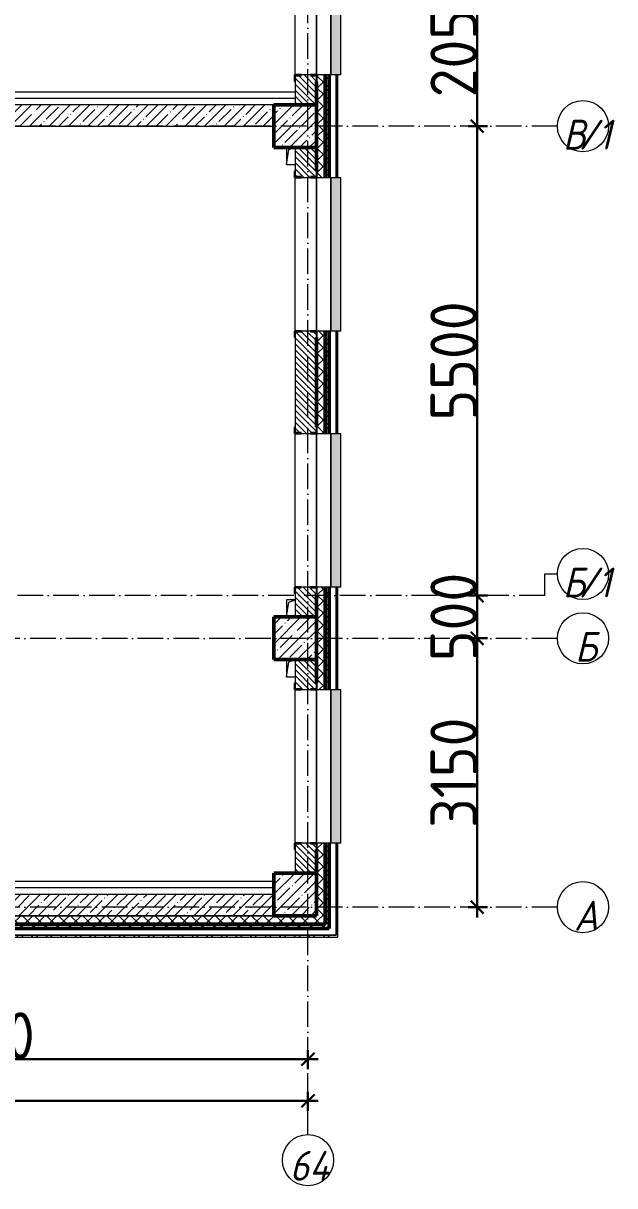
# Model space of a CAD drawing. Header units: millimetres. Extents: x 35697 to 388678, y -91946 to 171347.
# Drawn here: x 381583 to 388518, y -91946 to -78326 of the extents above; entities that cross this region are included whole.
import ezdxf

# ---------------------------------------------------------------- set-up
doc = ezdxf.new("R2010")
doc.units = ezdxf.units.MM
doc.linetypes.add('50_200_ШТРИХ_1Т_ш5_п1_п1_', pattern=[700, 500, -100, 0, -100])
for name, color, linetype, lineweight in [('A-____-____-DIMS', 7, 'Continuous', 9), ('A-DETL-____-OTLN-4', 7, 'Continuous', 18), ('A-GENM-____-MCUT', 7, 'Continuous', 25), ('A-GENM-____-OTLN', 7, 'Continuous', 9), ('A-GENM-____-OTLN-1', 7, 'Continuous', 25), ('A-GLAZ-____-OTLN', 7, 'Continuous', 9), ('A-WALL-____-MCUT-1', 7, 'Continuous', 9), ('A-WALL-____-MCUT-2', 7, 'Continuous', 50), ('A-WALL-____-MCUT-3', 7, 'Continuous', 9), ('A-WALL-____-OTLN', 7, 'Continuous', 9), ('A-WALL-____-PATT-1', 7, 'Continuous', 9), ('A-WALL-FNSH-MCUT-1', 7, 'Continuous', 9), ('S-COLS-____-MCUT', 7, 'Continuous', 50), ('S-COLS-____-OTLN', 7, 'Continuous', 9), ('S-GRID-____-IDEN', 7, 'Continuous', 9), ('S-GRID-____-OTLN', 7, 'Continuous', 9), ('S-GRID-____-OTLN-1', 7, '50_200_ШТРИХ_1Т_ш5_п1_п1_', 9), ('стяжа', 7, 'Continuous', 30)]:
    doc.layers.add(name, color=color, linetype=linetype, lineweight=lineweight)
doc.layers.add('A-GLAZ-____-OTLN-1', color=7, linetype='Continuous', lineweight=9, true_color=0xc0c0c0)
doc.styles.add('ISOCPEUR_I', font='isocpeui.ttf', dxfattribs={"width": 0.9, "height": 2.5})
doc.styles.add('ISOCPEUR_I_9', font='isocpeui.ttf', dxfattribs={"width": 0.9, "height": 250})
doc.styles.add('СПДС', font='isocpeur.ttf', dxfattribs={"width": 0.9})
doc.dimstyles.new('ISO-2_5_0_9К_БОЛЬШОЙ_ОСИ', dxfattribs={"dimscale": 304.8, "dimtxt": 248.995294, "dimasz": 0.492126, "dimexe": 0.393701, "dimexo": 0, "dimgap": 0, "dimtad": 1, "dimdec": 0, "dimzin": 0, "dimdsep": 46, "dimtxsty": 'ISOCPEUR_I_9', "dimblk1": 'OBLIQUE', "dimblk2": 'OBLIQUE', "dimsah": 1, "dimcen": 0.09, "dimdle": 0.393701, "dimazin": 0, "dimtfac": 1, "dimtdec": 4, "dimtix": 1, "dimtmove": 0, "dimatfit": 3, "dimfxl": 1, "dimtvp": 1, "dimtolj": 1, "dimtzin": 0, "dimarcsym": 2})
pattern_1 = [(45, (283770.71, -86863.46), (-70.71068, 70.71068), []), (135, (283770.71, -86863.46), (-70.71068, -70.71068), [])]
pattern_2 = [(135, (283770.707, -86863.456), (-35.35534, -35.35534), [])]
pattern_3 = [(45, (283770.7, -86863.46), (-114.04925, 114.04925), []), (45, (283884.76, -86863.46), (-114.04925, 114.04925), [201.612, -40.322, 3.353, -36.97])]
pattern_4 = [(45, (283770.71, -86863.46), (-85.53659, 85.53659), []), (45, (283827.73, -86863.46), (-85.53659, 85.53659), [])]

# ---------------------------------------------------------------- blocks, each defined once
blk = doc.blocks.new('BSC_Колонна _Прямоугольная - 500х500-V25-АР1_План отверстий 3 этажа в осях 1-64_А-ГГ')
at = {"layer": 'S-COLS-____-OTLN'}
h = blk.add_hatch(dxfattribs=at)
h.set_pattern_fill('FP_62', color=256, style=0, pattern_type=2)
h.set_pattern_definition([(45, (-101000, 1668.96), (-114.04925, 114.04925), []), (45, (-100885.95, 1668.96), (-114.04925, 114.04925), [201.613, -40.323, 3.353, -36.97])])
h.paths.add_polyline_path([(-250, -250), (250, -250), (250, 250), (-250, 250), (-250, -177)], flags=0)
at = {"layer": 'S-COLS-____-MCUT'}
for p, q in [((250, 250), (-250, 250)), ((-250, 250), (-250, -250)), ((250, -250), (250, 250)), ((-250, -250), (250, -250))]:
    blk.add_line(p, q, dxfattribs=at)
blk = doc.blocks.new('BSC_Колонна _Прямоугольная - 500х500-V27-АР1_План отверстий 3 этажа в осях 1-64_А-ГГ')
at = {"layer": 'S-COLS-____-OTLN'}
h = blk.add_hatch(dxfattribs=at)
h.set_pattern_fill('FP_64', color=256, style=0, pattern_type=2)
h.set_pattern_definition([(45, (-101000, -7331.04), (-114.04925, 114.04925), []), (45, (-100885.95, -7331.04), (-114.04925, 114.04925), [201.613, -40.323, 3.353, -36.97])])
h.paths.add_polyline_path([(-250, -250), (250, -250), (250, 250), (-250, 250)], flags=0)
at = {"layer": 'S-COLS-____-MCUT'}
for p, q in [((250, 250), (-250, 250)), ((-250, 250), (-250, -250)), ((250, -250), (250, 250)), ((-250, -250), (250, -250))]:
    blk.add_line(p, q, dxfattribs=at)
blk = doc.blocks.new('BSC_Колонна _Прямоугольная - 500х500-V82-АР1_План отверстий 3 этажа в осях 1-64_А-ГГ')
at = {"layer": 'S-COLS-____-OTLN'}
h = blk.add_hatch(dxfattribs=at)
h.set_pattern_fill('FP_119', color=256, style=0, pattern_type=2)
h.set_pattern_definition([(45, (-101000, -1331.04), (-114.04925, 114.04925), []), (45, (-100885.95, -1331.04), (-114.04925, 114.04925), [201.613, -40.323, 3.353, -36.97])])
h.paths.add_polyline_path([(-250, -250), (250, -250), (250, 250), (-250, 250)], flags=0)
at = {"layer": 'S-COLS-____-MCUT'}
for p, q in [((250, 250), (-250, 250)), ((-250, 250), (-250, -250)), ((250, -250), (250, 250)), ((-250, -250), (250, -250))]:
    blk.add_line(p, q, dxfattribs=at)
blk = doc.blocks.new('Фахверк_СКБ_Уголок - 250_2700-27497298-АР1_План отверстий 3 этажа в осях 1-64_А-ГГ')
at = {"layer": 'A-GENM-____-MCUT'}
for p, q in [((200, 181), (125, 181)), ((125, 181), (125, 106)), ((131, 106), (131, 175)), ((131, 175), (200, 175)), ((200, 175), (200, 181)), ((125, 106), (131, 106)), ((131, -6), (125, -6)), ((125, -6), (125, -81)), ((125, -81), (200, -81)), ((131, -75), (131, -6)), ((200, -75), (131, -75)), ((200, -81), (200, -75))]:
    blk.add_line(p, q, dxfattribs=at)
blk = doc.blocks.new('AR_Отверстие прямоугольное _в плите_ - AR_Отверстие прямоугольное _в плите_-V178-АР1_План отверстий 3 этажа в осях 1-64_А-ГГ')
at = {"layer": 'A-GENM-____-OTLN'}
for p, q in [((-50, 100), (-50, -100)), ((-50, -100), (-25, 75)), ((-25, 75), (50, 100)), ((-50, -100), (50, -100))]:
    blk.add_line(p, q, dxfattribs=at)
blk = doc.blocks.new('AR_Отверстие прямоугольное _в плите_ - AR_Отверстие прямоугольное _в плите_-V179-АР1_План отверстий 3 этажа в осях 1-64_А-ГГ')
at = {"layer": 'A-GENM-____-OTLN'}
for p, q in [((50, 100), (-50, 100)), ((-50, 100), (-50, -100)), ((-50, -100), (-25, 75)), ((-25, 75), (50, 100))]:
    blk.add_line(p, q, dxfattribs=at)
blk = doc.blocks.new('Отлив_СКБ - Отлив витража_120_НВФ-31885687-АР1_План отверстий 3 этажа в осях 1-64_А-ГГ')
at = {"layer": 'A-GLAZ-____-OTLN-1'}
for points in [[(0, 0), (0, -2), (1800, -2), (1800, 0), (534, 0)], [(0, -2), (0, -120), (1800, -120), (1800, -2), (534, -2)]]:
    blk.add_hatch(color=256, dxfattribs=at).paths.add_polyline_path(points, flags=0)
at = {"layer": 'A-GLAZ-____-OTLN'}
for p, q in [((0, 0), (1800, 0)), ((1800, -2), (0, -2)), ((0, -120), (0, -83)), ((0, -120), (1800, -120)), ((1800, -83), (1800, -120))]:
    blk.add_line(p, q, dxfattribs=at)
blk = doc.blocks.new('Ось сетки - Круг_Ø6_00__ISO-2_5_0_9K_-25732049-АР1_План отверстий 3 этажа в осях 1-64_А-ГГ')
at = {"layer": 'S-GRID-____-IDEN'}
blk.add_circle((0, 0), 3, dxfattribs=at)
blk = doc.blocks.new('_Oblique')
at = {"color": 0, "linetype": 'ByBlock', "lineweight": -2}
blk.add_line((-0.5, -0.5), (0.5, 0.5), dxfattribs=at)
blk = doc.blocks.new('*D2090')
at = {"layer": 'A-____-____-DIMS', "color": 0, "lineweight": -2, "transparency": 16777216}
for p, q in [((386799, -85532), (387025, -85532)), ((386905, -88802), (386905, -85412)), ((386799, -88682), (387025, -88682))]:
    blk.add_line(p, q, dxfattribs=at)
at = {"layer": 'Defpoints', "color": 0, "transparency": 16777216}
for p in [(386799, -85532), (386905, -85532), (386799, -88682)]:
    blk.add_point(p, dxfattribs=at)
at = {"layer": 'A-____-____-DIMS', "color": 0, "lineweight": -2, "transparency": 16777216, "xscale": 150, "yscale": 150, "zscale": 150}
for p, rotation in [((386905, -85532), 90), ((386905, -88682), 270)]:
    blk.add_blockref('_Oblique', p, dxfattribs=dict(at, rotation=rotation))
at = {"layer": 'A-____-____-DIMS', "color": 0, "transparency": 16777216, "insert": (386631, -87107), "char_height": 548.6, "attachment_point": 5, "rotation": 90, "style": 'СПДС'}
blk.add_mtext('\\A1;3150', dxfattribs=at)
blk = doc.blocks.new('*D2091')
at = {"layer": 'A-____-____-DIMS', "color": 0, "lineweight": -2, "transparency": 16777216}
for p, q in [((386905, -85032), (386905, -84882)), ((386799, -85032), (387025, -85032)), ((386905, -85532), (386905, -85032)), ((386799, -85532), (387025, -85532)), ((386905, -85532), (386905, -85682))]:
    blk.add_line(p, q, dxfattribs=at)
at = {"layer": 'Defpoints', "color": 0, "transparency": 16777216}
for p in [(386799, -85032), (386905, -85032), (386799, -85532)]:
    blk.add_point(p, dxfattribs=at)
at = {"layer": 'A-____-____-DIMS', "color": 0, "lineweight": -2, "transparency": 16777216, "xscale": 150, "yscale": 150, "zscale": 150}
for p, rotation in [((386905, -85032), 270), ((386905, -85532), 90)]:
    blk.add_blockref('_Oblique', p, dxfattribs=dict(at, rotation=rotation))
at = {"layer": 'A-____-____-DIMS', "color": 0, "transparency": 16777216, "insert": (386631, -85282), "char_height": 548.6, "attachment_point": 5, "rotation": 90, "style": 'СПДС'}
blk.add_mtext('\\A1;500', dxfattribs=at)
blk = doc.blocks.new('*D2092')
at = {"layer": 'A-____-____-DIMS', "color": 0, "lineweight": -2, "transparency": 16777216}
for p, q in [((386799, -79532), (387025, -79532)), ((386905, -85152), (386905, -79412)), ((386799, -85032), (387025, -85032))]:
    blk.add_line(p, q, dxfattribs=at)
at = {"layer": 'Defpoints', "color": 0, "transparency": 16777216}
for p in [(386799, -79532), (386905, -79532), (386799, -85032)]:
    blk.add_point(p, dxfattribs=at)
at = {"layer": 'A-____-____-DIMS', "color": 0, "lineweight": -2, "transparency": 16777216, "xscale": 150, "yscale": 150, "zscale": 150}
for p, rotation in [((386905, -79532), 90), ((386905, -85032), 270)]:
    blk.add_blockref('_Oblique', p, dxfattribs=dict(at, rotation=rotation))
at = {"layer": 'A-____-____-DIMS', "color": 0, "transparency": 16777216, "insert": (386631, -82282), "char_height": 548.6, "attachment_point": 5, "rotation": 90, "style": 'СПДС'}
blk.add_mtext('\\A1;5500', dxfattribs=at)
blk = doc.blocks.new('*D2093')
at = {"layer": 'A-____-____-DIMS', "color": 0, "lineweight": -2, "transparency": 16777216}
for p, q in [((386905, -79652), (386905, -77362)), ((386799, -77482), (387025, -77482)), ((386799, -79532), (387025, -79532))]:
    blk.add_line(p, q, dxfattribs=at)
at = {"layer": 'Defpoints', "color": 0, "transparency": 16777216}
for p in [(386799, -77482), (386905, -77482), (386799, -79532)]:
    blk.add_point(p, dxfattribs=at)
at = {"layer": 'A-____-____-DIMS', "color": 0, "lineweight": -2, "transparency": 16777216, "xscale": 150, "yscale": 150, "zscale": 150}
for p, rotation in [((386905, -77482), 90), ((386905, -79532), 270)]:
    blk.add_blockref('_Oblique', p, dxfattribs=dict(at, rotation=rotation))
at = {"layer": 'A-____-____-DIMS', "color": 0, "transparency": 16777216, "insert": (386631, -78507), "char_height": 548.6, "attachment_point": 5, "rotation": 90, "style": 'СПДС'}
blk.add_mtext('\\A1;2050', dxfattribs=at)
blk = doc.blocks.new('*D2134')
at = {"layer": 'A-____-____-DIMS', "color": 0, "lineweight": -2, "transparency": 16777216}
for p, q in [((377121, -90356), (377121, -90582)), ((384921, -90356), (384921, -90582)), ((377001, -90462), (385041, -90462))]:
    blk.add_line(p, q, dxfattribs=at)
at = {"layer": 'Defpoints', "color": 0, "transparency": 16777216}
for p in [(377121, -90356), (384921, -90356), (384921, -90462)]:
    blk.add_point(p, dxfattribs=at)
at = {"layer": 'A-____-____-DIMS', "color": 0, "lineweight": -2, "transparency": 16777216, "xscale": 150, "yscale": 150, "zscale": 150, "rotation": 180}
blk.add_blockref('_Oblique', (377121, -90462), dxfattribs=at)
at = {"layer": 'A-____-____-DIMS', "color": 0, "lineweight": -2, "transparency": 16777216, "xscale": 150, "yscale": 150, "zscale": 150}
blk.add_blockref('_Oblique', (384921, -90462), dxfattribs=at)
at = {"layer": 'A-____-____-DIMS', "color": 0, "transparency": 16777216, "insert": (381021, -90188), "char_height": 548.6, "attachment_point": 5, "style": 'СПДС'}
blk.add_mtext('\\A1;7800', dxfattribs=at)
blk = doc.blocks.new('*D2135')
at = {"layer": 'A-____-____-DIMS', "color": 0, "lineweight": -2, "transparency": 16777216}
for p, q in [((281421, -90844), (281421, -91070)), ((384921, -90844), (384921, -91070)), ((281301, -90950), (385041, -90950))]:
    blk.add_line(p, q, dxfattribs=at)
at = {"layer": 'Defpoints', "color": 0, "transparency": 16777216}
for p in [(281421, -90844), (384921, -90844), (384921, -90950)]:
    blk.add_point(p, dxfattribs=at)
at = {"layer": 'A-____-____-DIMS', "color": 0, "lineweight": -2, "transparency": 16777216, "xscale": 150, "yscale": 150, "zscale": 150, "rotation": 180}
blk.add_blockref('_Oblique', (281421, -90950), dxfattribs=at)
at = {"layer": 'A-____-____-DIMS', "color": 0, "lineweight": -2, "transparency": 16777216, "xscale": 150, "yscale": 150, "zscale": 150}
blk.add_blockref('_Oblique', (384921, -90950), dxfattribs=at)
at = {"layer": 'A-____-____-DIMS', "color": 0, "transparency": 16777216, "insert": (333171, -90676), "char_height": 548.6, "attachment_point": 5, "style": 'СПДС'}
blk.add_mtext('\\A1;103500', dxfattribs=at)
blk = doc.blocks.new('3эт')
at = {"layer": 'S-GRID-____-OTLN-1', "color": 251, "ltscale": 0.6, "true_color": 0x636466}
for p, q in [((384920.7, -91346.1), (384920.7, -36982.5)), ((387845.1, -79532.4), (376792, -79532.4)), ((387697.2, -85032.4), (279101.9, -85032.4)), ((387845.1, -85532.4), (376792, -85532.4)), ((387845.1, -88682.4), (279101.9, -88682.4))]:
    blk.add_line(p, q, dxfattribs=at)
at = {"layer": 'S-GRID-____-IDEN', "char_height": 350, "attachment_point": 1, "style": 'ISOCPEUR_I'}
for s, insert, width in [('\\fISOCPEUR|b0|i1|c204|p34|;\\W.9;В', (387909.6, -79456.3), 223.671), ('/1', (388094.2, -79456.3), 346.329), ('\\fISOCPEUR|b0|i1|c204|p34|;\\W.9;Б', (387909.6, -84702.3), 223.671), ('/1', (388094.2, -84702.3), 346.329), ('\\fISOCPEUR|b0|i1|c204|p34|;\\W.9;Б', (388052.3, -85456.3), 223.671), ('\\fISOCPEUR|b0|i1|c204|p34|;\\W.9;А', (388040.6, -88606.3), 252.532), ('64', (384706.8, -91537.3), 425.696)]:
    blk.add_mtext(s, dxfattribs=dict(at, insert=insert, width=width))
at = {"layer": 'A-____-____-DIMS'}
for base, p1, p2, override, picture, middle in [((386904.9, -77482.4), (386798.9, -79532.4), (386798.9, -77482.4), {"dimtxt": 1.8, "dimpost": '<>', "dimtxsty": 'СПДС', "dimfxl": 2050}, '*D2093', (386630.6, -78507.4)), ((386904.9, -79532.4), (386798.9, -85032.4), (386798.9, -79532.4), {"dimtxt": 1.8, "dimpost": '<>', "dimtxsty": 'СПДС', "dimfxl": 5500}, '*D2092', (386630.6, -82282.4)), ((386904.9, -85032.4), (386798.9, -85532.4), (386798.9, -85032.4), {"dimtxt": 1.8, "dimpost": '<>', "dimtxsty": 'СПДС', "dimfxl": 500}, '*D2091', (386630.6, -85282.4)), ((386904.9, -85532.4), (386798.9, -88682.4), (386798.9, -85532.4), {"dimtxt": 1.8, "dimpost": '<>', "dimtxsty": 'СПДС', "dimfxl": 3150}, '*D2090', (386630.6, -87107.4))]:
    dim = blk.add_linear_dim(base=base, p1=p1, p2=p2, angle=90, dimstyle='ISO-2_5_0_9К_БОЛЬШОЙ_ОСИ', override=override, dxfattribs=at)
    dim.commit()
    dim.dimension.update_dxf_attribs({"geometry": picture, "text_midpoint": middle})
for base, p1, p2, override, picture, middle in [((384920.7, -90462), (377120.7, -90355.9), (384920.7, -90355.9), {"dimtxt": 1.8, "dimpost": '<>', "dimtxsty": 'СПДС', "dimfxl": 7800}, '*D2134', (381020.7, -90187.7)), ((384920.7, -90950.2), (281420.7, -90844.1), (384920.7, -90844.1), {"dimtxt": 1.8, "dimpost": '<>', "dimtxsty": 'СПДС', "dimfxl": 103500}, '*D2135', (333170.7, -90675.9))]:
    dim = blk.add_linear_dim(base=base, p1=p1, p2=p2, dimstyle='ISO-2_5_0_9К_БОЛЬШОЙ_ОСИ', override=override, dxfattribs=at)
    dim.commit()
    dim.dimension.update_dxf_attribs({"geometry": picture, "text_midpoint": middle})

msp = doc.modelspace()

# ---------------------------------------------------------------- hatches: boundary and pattern name
at = {"layer": 'A-WALL-____-PATT-1'}
h = msp.add_hatch(dxfattribs=at)
h.set_pattern_fill('FP_1', color=256, style=0, pattern_type=2)
h.set_pattern_definition(pattern_1)
h.paths.add_polyline_path([(385121, -88882), (385121, -87932), (385027, -87932), (385027, -88007), (385021, -88007), (385021, -88882)], flags=0)
h.paths.add_polyline_path([(385027, -86132), (385121, -86132), (385121, -84932), (385027, -84932), (385027, -85007), (385021, -85007), (385021, -86057), (385027, -86057), (385027, -86129)], flags=0)
h.paths.add_polyline_path([(385121, -83132), (385121, -81932), (385027, -81932), (385027, -82007), (385021, -82007), (385021, -83057), (385027, -83057), (385027, -83132)], flags=0)
h.paths.add_polyline_path([(385121, -80132), (385121, -78932), (385027, -78932), (385027, -79007), (385021, -79007), (385021, -80057), (385027, -80057), (385027, -80132)], flags=0)
h.paths.add_polyline_path([(385027, -77132), (385121, -77132), (385121, -75932), (385027, -75932), (385027, -76007), (385021, -76007), (385021, -77057), (385027, -77057), (385027, -77126)], flags=0)
h.paths.add_polyline_path([(385027, -71132), (385121, -71132), (385121, -69932), (385027, -69932), (385027, -70007), (385021, -70007), (385021, -71057), (385027, -71057), (385027, -71126)], flags=0)
h.paths.add_polyline_path([(385027, -68132), (385121, -68132), (385121, -66932), (385027, -66932), (385027, -67007), (385021, -67007), (385021, -68057), (385027, -68057), (385027, -68126)], flags=0)
h.paths.add_polyline_path([(385121, -65132), (385121, -63932), (385027, -63932), (385027, -64007), (385021, -64007), (385021, -65057), (385027, -65057), (385027, -65132)], flags=0)
h.paths.add_polyline_path([(385027, -62132), (385121, -62132), (385121, -60932), (385027, -60932), (385027, -61007), (385021, -61007), (385021, -62057), (385027, -62057), (385027, -62126)], flags=0)
h.paths.add_polyline_path([(385121, -59132), (385121, -57932), (385027, -57932), (385027, -58007), (385021, -58007), (385021, -59057), (385027, -59057), (385027, -59132)], flags=0)
h.paths.add_polyline_path([(385121, -53132), (385121, -51932), (385027, -51932), (385027, -52007), (385021, -52007), (385021, -53057), (385027, -53057), (385027, -53132)], flags=0)
h.paths.add_polyline_path([(385027, -50132), (385121, -50132), (385121, -48932), (385027, -48932), (385027, -49007), (385021, -49007), (385021, -50057), (385027, -50057), (385027, -50126)], flags=0)
h.paths.add_polyline_path([(385121, -47132), (385121, -45932), (385027, -45932), (385027, -46007), (385021, -46007), (385021, -47057), (385027, -47057), (385027, -47132)], flags=0)
h.paths.add_polyline_path([(385121, -41132), (385121, -40067), (385021, -40067), (385021, -41057), (385027, -41057), (385027, -41132)], flags=0)
h = msp.add_hatch(dxfattribs=at)
h.set_pattern_fill('FP_1', color=256, style=0, pattern_type=2)
h.set_pattern_definition(pattern_1)
h.paths.add_polyline_path([(385121, -88932), (385171, -88932), (385171, -87932), (385121, -87932), (385121, -88882)], flags=0)
h.paths.add_polyline_path([(385121, -86132), (385171, -86132), (385171, -84932), (385121, -84932), (385121, -86129)], flags=0)
h.paths.add_polyline_path([(385171, -83132), (385171, -81932), (385121, -81932), (385121, -83132)], flags=0)
h.paths.add_polyline_path([(385171, -80132), (385171, -78932), (385121, -78932), (385121, -80132)], flags=0)
h.paths.add_polyline_path([(385121, -77132), (385171, -77132), (385171, -75932), (385121, -75932), (385121, -76669)], flags=0)
h.paths.add_polyline_path([(385121, -71132), (385171, -71132), (385171, -69932), (385121, -69932), (385121, -70649)], flags=0)
h.paths.add_polyline_path([(385171, -68132), (385171, -66932), (385121, -66932), (385121, -68132)], flags=0)
h.paths.add_polyline_path([(385171, -65132), (385171, -63932), (385121, -63932), (385121, -65132)], flags=0)
h.paths.add_polyline_path([(385121, -62132), (385171, -62132), (385171, -60932), (385121, -60932), (385121, -62049)], flags=0)
h.paths.add_polyline_path([(385121, -59132), (385171, -59132), (385171, -57932), (385121, -57932), (385121, -58608)], flags=0)
h.paths.add_polyline_path([(385121, -53132), (385171, -53132), (385171, -51932), (385121, -51932), (385121, -52588)], flags=0)
h.paths.add_polyline_path([(385171, -50132), (385171, -48932), (385121, -48932), (385121, -50132)], flags=0)
h.paths.add_polyline_path([(385121, -47132), (385171, -47132), (385171, -45932), (385121, -45932), (385121, -46568)], flags=0)
h.paths.add_polyline_path([(385121, -41132), (385171, -41132), (385171, -40067), (385121, -40067), (385121, -40548)], flags=0)
h = msp.add_hatch(dxfattribs=at)
h.set_pattern_fill('FP_3', color=256, style=0, pattern_type=2)
h.set_pattern_definition(pattern_4)
h.paths.add_polyline_path([(385251, -89032), (385271, -89032), (385271, -87932), (385251, -87932), (385251, -89012)], flags=0)
h.paths.add_polyline_path([(385271, -86132), (385271, -84932), (385251, -84932), (385251, -86132)], flags=0)
h.paths.add_polyline_path([(385251, -83132), (385271, -83132), (385271, -81932), (385251, -81932), (385251, -82689)], flags=0)
h.paths.add_polyline_path([(385251, -80132), (385271, -80132), (385271, -78932), (385251, -78932), (385251, -80109)], flags=0)
h.paths.add_polyline_path([(385271, -77132), (385271, -75932), (385251, -75932), (385251, -77132)], flags=0)
h.paths.add_polyline_path([(385271, -71132), (385271, -69932), (385251, -69932), (385251, -71132)], flags=0)
h.paths.add_polyline_path([(385271, -68132), (385271, -66932), (385251, -66932), (385251, -68132)], flags=0)
h.paths.add_polyline_path([(385271, -65132), (385271, -63932), (385251, -63932), (385251, -65132)], flags=0)
h.paths.add_polyline_path([(385251, -62132), (385271, -62132), (385271, -60932), (385251, -60932), (385251, -62049)], flags=0)
h.paths.add_polyline_path([(385271, -59132), (385271, -57932), (385251, -57932), (385251, -59132)], flags=0)
h.paths.add_polyline_path([(385271, -53132), (385271, -51932), (385251, -51932), (385251, -53132)], flags=0)
h.paths.add_polyline_path([(385251, -50132), (385271, -50132), (385271, -48932), (385251, -48932), (385251, -50008)], flags=0)
h.paths.add_polyline_path([(385271, -47132), (385271, -45932), (385251, -45932), (385251, -47132)], flags=0)
h.paths.add_polyline_path([(385271, -41132), (385271, -40067), (385251, -40067), (385251, -41132)], flags=0)
h = msp.add_hatch(dxfattribs=at)
h.set_pattern_fill('FP_6', color=256, style=0, pattern_type=2)
h.set_pattern_definition(pattern_2)
h.paths.add_polyline_path([(384771, -79282), (385021, -79282), (385021, -78938), (384952, -78938), (384952, -78932), (384840, -78932), (384840, -78938), (384771, -78938), (384771, -79249)], flags=0)
h.paths.add_polyline_path([(384952, -77132), (384952, -77126), (385021, -77126), (385021, -76782), (384771, -76782), (384771, -77126), (384840, -77126), (384840, -77132)], flags=0)
h = msp.add_hatch(dxfattribs=at)
h.set_pattern_fill('FP_38', color=256, style=0, pattern_type=2)
h.set_pattern_definition(pattern_3)
h.paths.add_polyline_path([(384521, -79532), (384521, -79282), (377521, -79282), (377521, -79532), (384502, -79532)], flags=0)
h = msp.add_hatch(dxfattribs=at)
h.set_pattern_fill('FP_6', color=256, style=0, pattern_type=2)
h.set_pattern_definition(pattern_2)
h.paths.add_polyline_path([(385021, -85282), (385021, -84938), (384952, -84938), (384952, -84932), (384840, -84932), (384840, -84938), (384771, -84938), (384771, -85282)], flags=0)
h.paths.add_polyline_path([(384952, -83132), (384952, -83126), (385021, -83126), (385021, -81938), (384952, -81938), (384952, -81932), (384840, -81932), (384840, -81938), (384771, -81938), (384771, -83126), (384840, -83126), (384840, -83132)], flags=0)
h.paths.add_polyline_path([(384840, -80132), (384952, -80132), (384952, -80126), (385021, -80126), (385021, -79782), (384771, -79782), (384771, -80126), (384840, -80126)], flags=0)
h = msp.add_hatch(dxfattribs=at)
h.set_pattern_fill('FP_6', color=256, style=0, pattern_type=2)
h.set_pattern_definition(pattern_2)
h.paths.add_polyline_path([(385021, -88282), (385021, -87938), (384952, -87938), (384952, -87932), (384840, -87932), (384840, -87938), (384771, -87938), (384771, -88282), (384840, -88282)], flags=0)
h.paths.add_polyline_path([(384952, -86132), (384952, -86126), (385021, -86126), (385021, -85782), (384771, -85782), (384771, -86126), (384840, -86126), (384840, -86132)], flags=0)
h = msp.add_hatch(dxfattribs=at)
h.set_pattern_fill('FP_38', color=256, style=0, pattern_type=2)
h.set_pattern_definition(pattern_3)
h.paths.add_polyline_path([(384502, -88782), (384521, -88782), (384521, -88532), (377521, -88532), (377521, -88782), (382735, -88782)], flags=0)
h = msp.add_hatch(dxfattribs=at)
h.set_pattern_fill('FP_1', color=256, style=0, pattern_type=2)
h.set_pattern_definition(pattern_1)
h.paths.add_polyline_path([(384521, -88882), (385021, -88882), (385021, -88782), (375996, -88782), (375996, -88788), (375921, -88788), (375921, -88882), (384502, -88882)], flags=0)
h.paths.add_polyline_path([(373014, -88882), (374121, -88882), (374121, -88788), (374046, -88788), (374046, -88782), (366171, -88782), (366171, -88882), (372771, -88882)], flags=0)
h.paths.add_polyline_path([(365171, -88882), (365171, -88782), (364046, -88782), (364046, -88788), (363971, -88788), (363971, -88882), (365060, -88882)], flags=0)
h.paths.add_polyline_path([(362171, -88882), (362171, -88788), (362096, -88788), (362096, -88782), (361046, -88782), (361046, -88788), (360971, -88788), (360971, -88882), (361525, -88882)], flags=0)
h.paths.add_polyline_path([(359171, -88882), (359171, -88782), (358046, -88782), (358046, -88788), (357971, -88788), (357971, -88882), (358046, -88882)], flags=0)
h.paths.add_polyline_path([(354771, -88882), (356171, -88882), (356171, -88782), (354846, -88782), (354846, -88788), (354771, -88788)], flags=0)
h.paths.add_polyline_path([(352688, -88882), (352971, -88882), (352971, -88788), (352896, -88788), (352896, -88782), (351846, -88782), (351846, -88788), (351771, -88788), (351771, -88882), (351804, -88882)], flags=0)
h.paths.add_polyline_path([(349971, -88882), (349971, -88782), (348846, -88782), (348846, -88788), (348771, -88788), (348771, -88882), (348846, -88882)], flags=0)
h.paths.add_polyline_path([(346621, -88882), (346971, -88882), (346971, -88788), (346896, -88788), (346896, -88782), (345846, -88782), (345846, -88788), (345771, -88788), (345771, -88882), (346502, -88882)], flags=0)
h.paths.add_polyline_path([(343971, -88882), (343971, -88788), (343896, -88788), (343896, -88782), (342846, -88782), (342846, -88788), (342771, -88788), (342771, -88882), (343851, -88882)], flags=0)
h.paths.add_polyline_path([(340971, -88882), (340971, -88788), (340896, -88788), (340896, -88782), (339846, -88782), (339846, -88788), (339771, -88788), (339771, -88882), (340316, -88882)], flags=0)
h.paths.add_polyline_path([(336781, -88882), (337971, -88882), (337971, -88788), (337896, -88788), (337896, -88782), (336846, -88782), (336846, -88788), (336771, -88788), (336771, -88882), (336777, -88882)], flags=0)
h.paths.add_polyline_path([(333771, -88882), (334971, -88882), (334971, -88788), (334896, -88788), (334896, -88782), (333846, -88782), (333846, -88788), (333771, -88788)], flags=0)
h.paths.add_polyline_path([(328827, -88882), (328971, -88882), (328971, -88788), (328896, -88788), (328896, -88782), (327846, -88782), (327846, -88788), (327771, -88788), (327771, -88882), (328621, -88882)], flags=0)
h.paths.add_polyline_path([(325971, -88882), (325971, -88788), (325896, -88788), (325896, -88782), (324846, -88782), (324846, -88788), (324771, -88788), (324771, -88882), (325965, -88882)], flags=0)
h.paths.add_polyline_path([(322641, -88882), (322971, -88882), (322971, -88788), (322896, -88788), (322896, -88782), (321571, -88782), (321571, -88882)], flags=0)
h.paths.add_polyline_path([(319106, -88882), (319771, -88882), (319771, -88788), (319696, -88788), (319696, -88782), (318571, -88782), (318571, -88882)], flags=0)
h.paths.add_polyline_path([(316771, -88882), (316771, -88788), (316696, -88788), (316696, -88782), (315646, -88782), (315646, -88788), (315571, -88788), (315571, -88882), (316765, -88882)], flags=0)
h.paths.add_polyline_path([(313771, -88882), (313771, -88788), (313696, -88788), (313696, -88782), (312571, -88782), (312571, -88882), (312920, -88882)], flags=0)
h.paths.add_polyline_path([(310771, -88882), (310771, -88788), (310696, -88788), (310696, -88782), (309571, -88782), (309571, -88882), (310269, -88882)], flags=0)
h.paths.add_polyline_path([(307771, -88882), (307771, -88788), (307696, -88788), (307696, -88782), (306646, -88782), (306646, -88788), (306571, -88788), (306571, -88882), (306734, -88882)], flags=0)
h.paths.add_polyline_path([(297897, -88882), (298771, -88882), (298771, -88788), (298696, -88788), (298696, -88782), (297646, -88782), (297646, -88788), (297571, -88788), (297571, -88882)], flags=0)
h.paths.add_polyline_path([(296129, -88882), (296571, -88882), (296571, -88788), (296496, -88788), (296496, -88782), (291246, -88782), (291246, -88788), (291171, -88788), (291171, -88882), (294671, -88882)], flags=0)
h.paths.add_polyline_path([(289059, -88882), (290171, -88882), (290171, -88788), (290096, -88788), (290096, -88782), (281321, -88782), (281321, -88882), (287292, -88882)], flags=0)
h = msp.add_hatch(dxfattribs=at)
h.set_pattern_fill('FP_1', color=256, style=0, pattern_type=2)
h.set_pattern_definition(pattern_1)
h.paths.add_polyline_path([(385021, -88932), (385121, -88932), (385121, -88882), (375921, -88882), (375921, -88932), (384502, -88932)], flags=0)
h.paths.add_polyline_path([(373014, -88932), (374121, -88932), (374121, -88882), (366171, -88882), (366171, -88932), (372130, -88932)], flags=0)
h.paths.add_polyline_path([(365060, -88932), (365171, -88932), (365171, -88882), (363971, -88882), (363971, -88932), (364177, -88932)], flags=0)
h.paths.add_polyline_path([(360971, -88932), (362171, -88932), (362171, -88882), (360971, -88882)], flags=0)
h.paths.add_polyline_path([(357991, -88932), (359171, -88932), (359171, -88882), (357971, -88882), (357971, -88932)], flags=0)
h.paths.add_polyline_path([(356171, -88932), (356171, -88882), (354771, -88882), (354771, -88932), (355339, -88932)], flags=0)
h.paths.add_polyline_path([(352971, -88932), (352971, -88882), (351771, -88882), (351771, -88932), (352688, -88932)], flags=0)
h.paths.add_polyline_path([(349971, -88932), (349971, -88882), (348771, -88882), (348771, -88932)], flags=0)
h.paths.add_polyline_path([(346971, -88932), (346971, -88882), (345771, -88882), (345771, -88932), (346502, -88932)], flags=0)
h.paths.add_polyline_path([(342771, -88932), (343971, -88932), (343971, -88882), (342771, -88882)], flags=0)
h.paths.add_polyline_path([(339771, -88932), (340971, -88932), (340971, -88882), (339771, -88882)], flags=0)
h.paths.add_polyline_path([(336781, -88932), (337971, -88932), (337971, -88882), (336771, -88882), (336771, -88932)], flags=0)
h.paths.add_polyline_path([(334971, -88932), (334971, -88882), (333771, -88882), (333771, -88932), (334130, -88932)], flags=0)
h.paths.add_polyline_path([(328827, -88932), (328971, -88932), (328971, -88882), (327771, -88882), (327771, -88932), (327944, -88932)], flags=0)
h.paths.add_polyline_path([(325971, -88932), (325971, -88882), (324771, -88882), (324771, -88932), (325292, -88932)], flags=0)
h.paths.add_polyline_path([(322641, -88932), (322971, -88932), (322971, -88882), (321571, -88882), (321571, -88932)], flags=0)
h.paths.add_polyline_path([(319771, -88932), (319771, -88882), (318571, -88882), (318571, -88932), (319106, -88932)], flags=0)
h.paths.add_polyline_path([(316771, -88932), (316771, -88882), (315571, -88882), (315571, -88932)], flags=0)
h.paths.add_polyline_path([(313771, -88932), (313771, -88882), (312571, -88882), (312571, -88932), (312920, -88932)], flags=0)
h.paths.add_polyline_path([(310771, -88932), (310771, -88882), (309571, -88882), (309571, -88932), (310269, -88932)], flags=0)
h.paths.add_polyline_path([(306734, -88932), (307771, -88932), (307771, -88882), (306571, -88882), (306571, -88932)], flags=0)
h.paths.add_polyline_path([(297571, -88932), (298771, -88932), (298771, -88882), (297571, -88882)], flags=0)
h.paths.add_polyline_path([(296571, -88932), (296571, -88882), (291171, -88882), (291171, -88932), (296129, -88932)], flags=0)
h.paths.add_polyline_path([(289943, -88932), (290171, -88932), (290171, -88882), (281221, -88882), (281221, -88932), (289059, -88932)], flags=0)
h = msp.add_hatch(dxfattribs=at)
h.set_pattern_fill('FP_3', color=256, style=0, pattern_type=2)
h.set_pattern_definition(pattern_4)
h.paths.add_polyline_path([(385251, -89032), (385251, -89012), (375921, -89012), (375921, -89032), (384502, -89032)], flags=0)
h.paths.add_polyline_path([(373014, -89032), (374121, -89032), (374121, -89012), (366171, -89012), (366171, -89032), (372130, -89032)], flags=0)
h.paths.add_polyline_path([(364177, -89032), (365171, -89032), (365171, -89012), (363971, -89012), (363971, -89032)], flags=0)
h.paths.add_polyline_path([(362171, -89032), (362171, -89012), (360972, -89012), (360972, -89032), (361525, -89032)], flags=0)
h.paths.add_polyline_path([(357991, -89032), (359171, -89032), (359171, -89012), (357971, -89012), (357971, -89032)], flags=0)
h.paths.add_polyline_path([(355656, -89032), (356171, -89032), (356171, -89012), (355656, -89012)], flags=0)

# ---------------------------------------------------------------- linework, layer by layer
at = {"layer": 'A-DETL-____-OTLN-4'}
for p, q in [((384771, -79132), (377221, -79132)), ((384771, -79207), (377221, -79207)), ((384521, -88382), (377521, -88382)), ((384521, -88457), (377521, -88457))]:
    msp.add_line(p, q, dxfattribs=at)
at = {"layer": 'A-WALL-____-MCUT-1'}
for p, q in [((384521, -79282), (377521, -79282)), ((377521, -79532), (384521, -79532)), ((384521, -88532), (377521, -88532)), ((377521, -88782), (384521, -88782))]:
    msp.add_line(p, q, dxfattribs=at)
at = {"layer": 'A-WALL-____-MCUT-2'}
for p, q in [((385121, -80132), (385121, -78932)), ((385171, -80132), (385171, -78932)), ((385021, -79007), (385021, -79282)), ((385021, -79282), (385021, -79007)), ((385021, -79782), (385021, -80057)), ((385021, -80057), (385021, -79782)), ((385121, -83132), (385121, -81932)), ((385171, -83132), (385171, -81932)), ((385021, -82007), (385021, -83057)), ((385021, -83057), (385021, -82007)), ((385121, -86132), (385121, -84932)), ((385171, -86132), (385171, -84932)), ((385021, -85007), (385021, -85282)), ((385021, -85282), (385021, -85007)), ((385021, -85782), (385021, -86057)), ((385021, -86057), (385021, -85782)), ((385121, -88882), (385121, -87932)), ((385171, -88932), (385171, -87932)), ((385021, -88007), (385021, -88282)), ((385021, -88282), (385021, -88007)), ((375921, -88882), (385121, -88882)), ((375921, -88932), (385171, -88932))]:
    msp.add_line(p, q, dxfattribs=at)
at = {"layer": 'A-WALL-____-MCUT-3'}
for p, q in [((384952, -78932), (384840, -78932)), ((385251, -78932), (385027, -78932)), ((385251, -80132), (385251, -78932)), ((384771, -79007), (384771, -79282)), ((384771, -79782), (384771, -80057)), ((384840, -80132), (384952, -80132)), ((385027, -80132), (385251, -80132)), ((384952, -81932), (384840, -81932)), ((385251, -81932), (385027, -81932)), ((385251, -83132), (385251, -81932)), ((384771, -82007), (384771, -83057)), ((384840, -83132), (384952, -83132)), ((385027, -83132), (385251, -83132)), ((384952, -84932), (384840, -84932)), ((385251, -84932), (385027, -84932)), ((385251, -86132), (385251, -84932)), ((384771, -85007), (384771, -85282)), ((384771, -85782), (384771, -86057)), ((384840, -86132), (384952, -86132)), ((385027, -86132), (385251, -86132)), ((384952, -87932), (384840, -87932)), ((385251, -87932), (385027, -87932)), ((385251, -89012), (385251, -87932)), ((384771, -88007), (384771, -88282)), ((384521, -88782), (377521, -88782)), ((375921, -89012), (385251, -89012))]:
    msp.add_line(p, q, dxfattribs=at)
at = {"layer": 'A-WALL-____-OTLN'}
for p, q in [((384771, -78932), (384771, -77132)), ((385021, -78932), (385021, -77132)), ((385021, -77132), (385021, -78932)), ((384771, -81932), (384771, -80132)), ((385021, -81932), (385021, -80132)), ((385021, -80132), (385021, -81932)), ((384771, -84932), (384771, -83132)), ((385021, -84932), (385021, -83132)), ((385021, -83132), (385021, -84932)), ((384771, -87932), (384771, -86132)), ((385021, -87932), (385021, -86132)), ((385021, -86132), (385021, -87932))]:
    msp.add_line(p, q, dxfattribs=at)
at = {"layer": 'A-WALL-FNSH-MCUT-1'}
for p, q in [((385271, -78932), (385251, -78932)), ((385251, -78932), (385251, -80132)), ((385271, -80132), (385271, -78932)), ((385251, -80132), (385271, -80132)), ((385271, -81932), (385251, -81932)), ((385251, -81932), (385251, -83132)), ((385271, -83132), (385271, -81932)), ((385251, -83132), (385271, -83132)), ((385271, -84932), (385251, -84932)), ((385251, -84932), (385251, -86132)), ((385271, -86132), (385271, -84932)), ((385251, -86132), (385271, -86132)), ((385271, -87932), (385251, -87932)), ((385251, -87932), (385251, -89012)), ((385271, -89032), (385271, -87932)), ((385251, -89012), (375921, -89012)), ((375921, -89032), (385271, -89032))]:
    msp.add_line(p, q, dxfattribs=at)
at = {"layer": 'S-GRID-____-OTLN'}
for p, q in [((387697, -84778), (387845, -84778)), ((387697, -85032), (387697, -84778))]:
    msp.add_line(p, q, dxfattribs=at)

# ---------------------------------------------------------------- block references
at = {"layer": 'A-GENM-____-OTLN'}
for name, p in [('AR_Отверстие прямоугольное _в плите_ - AR_Отверстие прямоугольное _в плите_-V178-АР1_План отверстий 3 этажа в осях 1-64_А-ГГ', (384721, -79882)), ('AR_Отверстие прямоугольное _в плите_ - AR_Отверстие прямоугольное _в плите_-V179-АР1_План отверстий 3 этажа в осях 1-64_А-ГГ', (384721, -85182)), ('AR_Отверстие прямоугольное _в плите_ - AR_Отверстие прямоугольное _в плите_-V178-АР1_План отверстий 3 этажа в осях 1-64_А-ГГ', (384721, -85882))]:
    msp.add_blockref(name, p, dxfattribs=at)
at = {"layer": 'A-GENM-____-OTLN-1'}
for p, rotation in [((384846, -78807), 269.9999999999999), ((384946, -80257), 89.9999999999999), ((384846, -81807), 269.9999999999999), ((384946, -83257), 89.9999999999999), ((384846, -84807), 269.9999999999999), ((384946, -86257), 89.9999999999999), ((384846, -87807), 269.9999999999999)]:
    msp.add_blockref('Фахверк_СКБ_Уголок - 250_2700-27497298-АР1_План отверстий 3 этажа в осях 1-64_А-ГГ', p, dxfattribs=dict(at, rotation=rotation))
at = {"layer": 'A-GLAZ-____-OTLN', "rotation": 90}
for p in [(385188, -78932), (385188, -81932), (385188, -84932), (385188, -87932)]:
    msp.add_blockref('Отлив_СКБ - Отлив витража_120_НВФ-31885687-АР1_План отверстий 3 этажа в осях 1-64_А-ГГ', p, dxfattribs=at)
at = {"layer": 'S-COLS-____-OTLN'}
for name, p in [('BSC_Колонна _Прямоугольная - 500х500-V27-АР1_План отверстий 3 этажа в осях 1-64_А-ГГ', (384771, -79532)), ('BSC_Колонна _Прямоугольная - 500х500-V82-АР1_План отверстий 3 этажа в осях 1-64_А-ГГ', (384771, -85532)), ('BSC_Колонна _Прямоугольная - 500х500-V25-АР1_План отверстий 3 этажа в осях 1-64_А-ГГ', (384771, -88532))]:
    msp.add_blockref(name, p, dxfattribs=at)
at = {"layer": 'S-GRID-____-IDEN', "xscale": 99.99999999999993, "yscale": 99.99999999999993, "zscale": 99.99999999999993, "rotation": 89.99999999999982}
for p in [(388145, -79532), (388145, -84778), (388145, -85532), (388145, -88682)]:
    msp.add_blockref('Ось сетки - Круг_Ø6_00__ISO-2_5_0_9K_-25732049-АР1_План отверстий 3 этажа в осях 1-64_А-ГГ', p, dxfattribs=at)
at = {"layer": 'S-GRID-____-IDEN', "xscale": 99.99999999999993, "yscale": 99.99999999999993, "zscale": 99.99999999999993}
msp.add_blockref('Ось сетки - Круг_Ø6_00__ISO-2_5_0_9K_-25732049-АР1_План отверстий 3 этажа в осях 1-64_А-ГГ', (384921, -91646), dxfattribs=at)
at = {"layer": 'стяжа'}
msp.add_blockref('3эт', (0, 0), dxfattribs=at)

doc.saveas('drawing.dxf')
